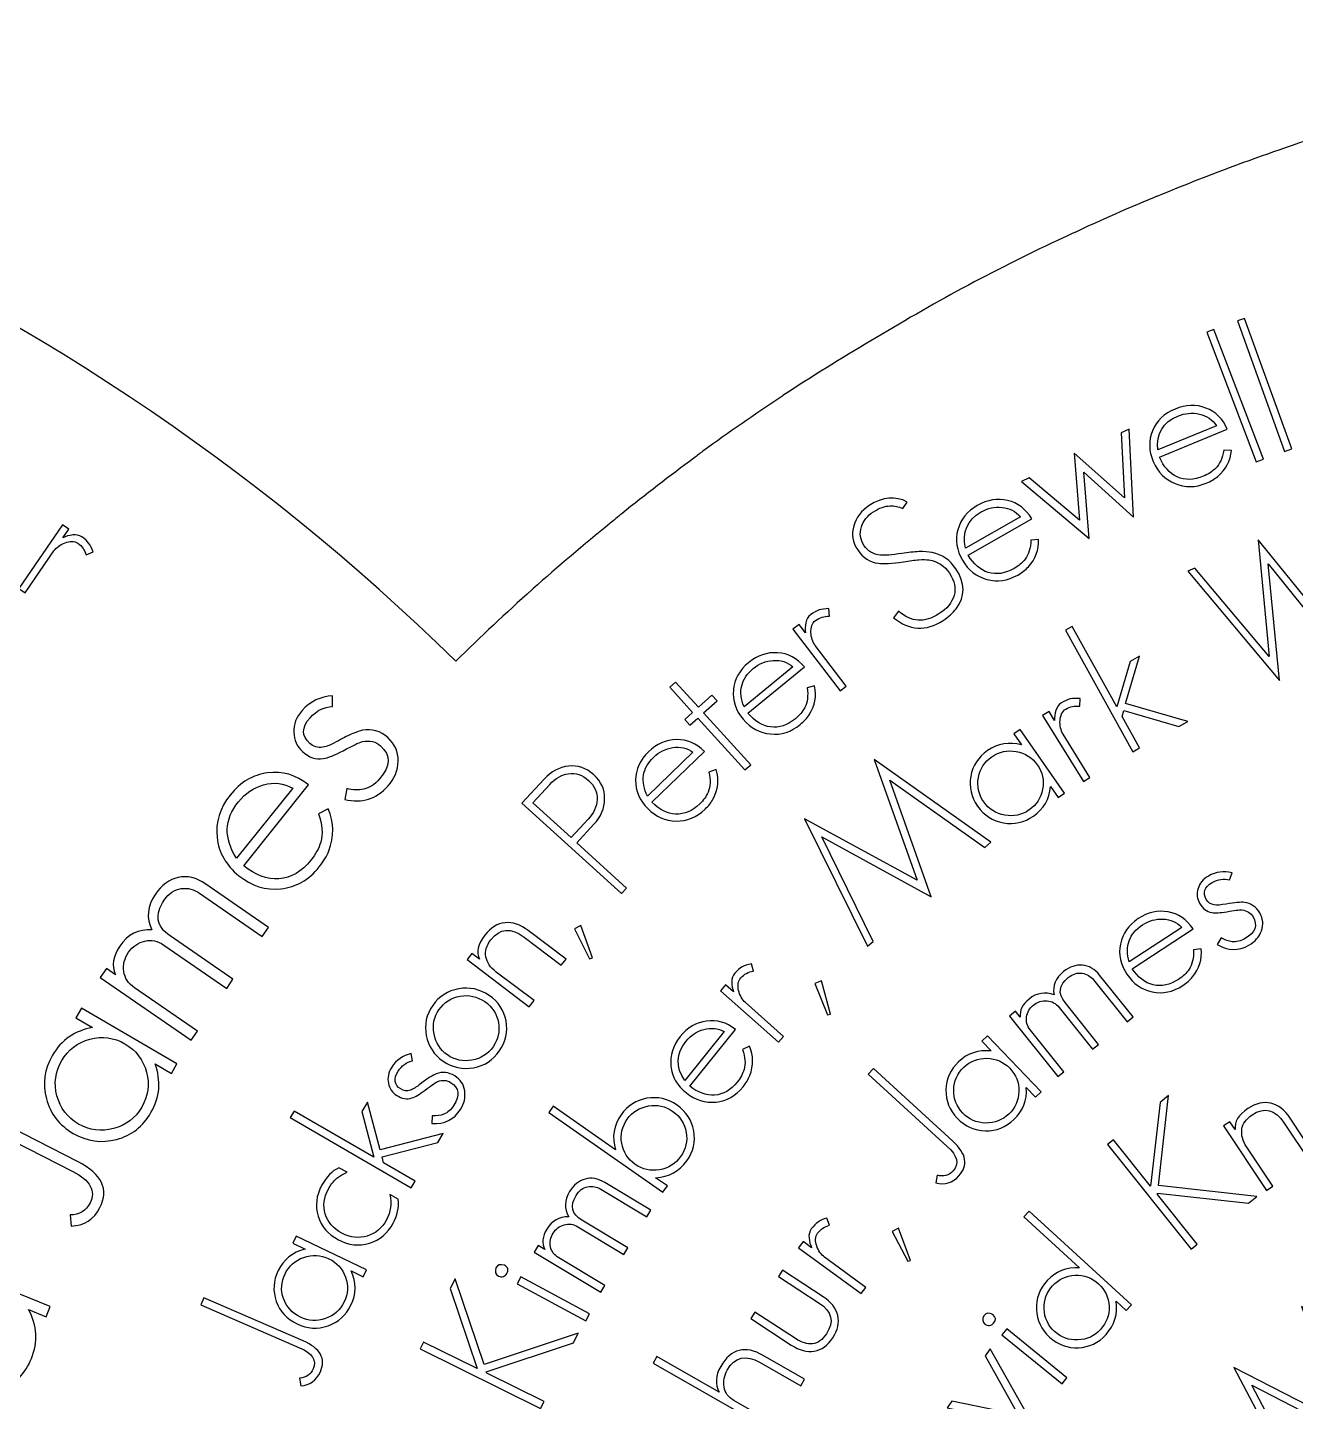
# Model space of a CAD drawing. Extents: x 17 to 567, y 64 to 412.
# Drawn here: x 261 to 353.6, y 311.6 to 412 of the extents above; entities that cross this region are included whole.
import ezdxf

# ---------------------------------------------------------------- set-up
doc = ezdxf.new("R2010")
doc.units = 0
doc.layers.add('Names', color=7, linetype='CONTINUOUS')

msp = doc.modelspace()

# ---------------------------------------------------------------- linework, layer by layer
at = {"layer": 'Names', "color": 7}
for points in [[(353.287923, 381.207129), (349.8423, 390.748359), (349.321205, 390.563961), (352.766828, 381.02275), (353.287923, 381.207129)], [(351.211896, 380.457795), (347.600778, 389.938844), (347.083013, 389.745545), (350.694075, 380.264495), (351.211896, 380.457795)], [(341.403432, 382.658081), (340.83244, 382.379584), (341.070128, 377.626152), (337.403073, 380.905441), (337.788476, 376.010232), (334.107649, 379.099786), (333.561634, 378.833484), (338.49152, 374.658915), (338.099795, 379.505402), (341.717602, 376.23231), (341.403432, 382.658081)], [(347.7803, 382.899906), (343.502629, 381.136127)], [(343.633665, 380.611978), (348.574953, 382.649022)], [(347.7803, 382.899804), (347.7803, 382.899906)], [(348.882067, 381.099348), (348.319429, 381.119865)], [(324.889396, 376.846087), (325.212654, 377.332903)], [(356.121914, 376.511645), (355.586058, 376.294613), (356.234238, 367.923016), (350.838488, 374.564156), (351.63046, 366.058571), (346.21343, 372.498928), (345.703257, 372.292397), (352.383203, 364.293429), (351.555078, 372.814139), (356.935673, 366.137066), (356.121914, 376.511645)], [(263.563645, 374.718024), (263.997756, 375.350117), (263.535146, 375.667843), (260.333597, 371.006203), (260.796191, 370.688509), (262.904783, 373.758694)], [(333.474004, 376.250499), (329.459195, 373.9598)], [(329.656892, 373.456005), (334.29448, 376.102158)], [(333.474004, 376.250499), (333.474004, 376.250499)], [(334.799234, 374.604187), (334.2386, 374.552834)], [(265.26302, 373.467777), (265.774912, 373.680894)], [(328.763517, 372.448105), (328.76332, 372.448836)], [(319.522602, 368.992647), (319.48168, 369.545641)], [(324.57771, 369.351354), (324.208902, 368.883997)], [(317.781855, 367.775648), (317.314721, 368.387311), (316.862545, 368.048845), (320.307518, 363.537878), (320.759751, 363.876325), (318.490826, 366.847298)], [(345.702354, 361.302057), (341.157362, 362.611794), (342.177765, 366.077703), (341.478052, 365.694502), (340.501337, 362.377524), (337.253693, 368.242703), (336.758986, 367.971784), (341.673744, 359.095853), (342.168452, 359.366769), (340.893344, 361.669573), (341.017945, 362.097568), (345.050759, 360.945263), (345.702354, 361.302057)], [(316.860626, 365.302236), (313.293054, 362.374617)], [(313.57347, 361.911491), (317.69462, 365.293233)], [(316.860626, 365.302236), (316.860626, 365.302236)], [(311.32653, 362.803059), (310.947167, 363.220107), (309.960377, 362.340398), (308.285106, 364.182158), (307.863833, 363.806624), (309.539076, 361.964845), (308.96354, 361.451742), (309.342846, 361.034725), (309.918467, 361.547797), (313.36155, 357.762435), (313.782851, 358.137985), (310.339684, 361.923353), (311.32653, 362.803059)], [(318.447081, 363.90083), (317.903183, 363.756823)], [(283.233255, 362.398708), (283.247084, 363.176171)], [(337.812719, 362.422319), (337.82508, 362.976044)], [(335.970767, 361.374792), (335.56654, 362.027789), (335.085972, 361.7336), (338.066973, 356.9178), (338.547512, 357.212003), (336.584234, 360.38374)], [(336.69859, 356.077322), (333.453938, 360.721535), (332.990162, 360.401077), (333.555735, 359.591523)], [(287.280068, 360.121652), (287.279475, 360.121671)], [(309.565068, 359.054694), (306.250142, 355.84923)], [(306.568179, 355.409943), (310.397059, 359.112653)], [(309.565068, 359.054694), (309.565068, 359.054694)], [(331.309641, 352.480231), (322.800585, 358.517162), (325.932405, 349.702857), (317.707038, 354.201349), (322.301306, 344.879391), (322.731638, 345.242481), (318.984404, 352.873361), (326.965705, 348.49168), (323.928006, 357.026472), (330.868415, 352.107963), (331.309641, 352.480231)], [(302.314836, 357.412685), (302.314836, 357.412685)], [(311.261675, 357.785526), (310.73138, 357.598156)], [(334.706863, 358.135775), (334.706863, 358.135775)], [(280.336188, 356.439524), (276.236724, 351.327666)], [(276.756272, 350.757403), (281.491667, 356.662259)], [(280.336348, 356.439453), (280.336188, 356.439524)], [(284.288174, 356.394456), (284.136874, 355.609485)], [(298.696662, 357.095905), (297.068494, 355.341112), (304.341417, 348.727409), (304.715757, 349.130871), (301.079295, 352.437717), (302.333124, 353.789056)], [(301.905924, 354.158815), (300.661522, 352.817644), (297.860297, 355.364934), (299.104727, 356.706085)], [(301.93138, 356.999365), (301.93138, 356.999365)], [(335.676861, 356.555432), (336.234786, 355.756856), (336.69859, 356.077322)], [(282.92758, 354.923276), (282.216637, 354.56769)], [(278.570244, 346.262734), (273.988488, 349.425633)], [(348.743355, 349.724365), (348.92409, 350.23729)], [(273.535366, 348.764146), (278.117111, 345.60125), (278.570244, 346.262734)], [(350.945619, 347.319419), (350.945591, 347.319925)], [(301.380398, 346.408561), (300.913207, 346.167535), (302.01108, 343.970542), (302.221279, 344.030306), (301.380398, 346.408561)], [(345.254778, 346.261823), (341.411306, 343.735824)], [(345.254778, 346.261823), (345.254778, 346.261823)], [(270.936743, 344.971065), (275.518499, 341.808136), (275.972033, 342.470102), (271.390234, 345.633032)], [(297.236162, 345.545743), (299.949136, 343.489892), (300.293955, 343.935919)], [(300.293955, 343.935919), (297.537096, 346.025041)], [(341.637789, 343.244861), (346.077568, 346.162822)], [(348.122409, 345.507251), (347.847835, 345.019856)], [(293.969666, 343.934277), (293.420631, 344.350343), (293.076037, 343.904697), (297.612082, 340.467388), (297.956647, 340.913023), (295.199788, 343.002125)], [(346.668739, 344.697634), (346.115753, 344.612951)], [(267.392872, 342.805515), (266.734011, 343.260378), (266.280818, 342.598863), (272.920206, 338.015535), (273.37337, 338.677021), (268.791622, 341.839951)], [(313.975778, 343.07495), (313.827414, 343.609504)], [(318.94241, 342.363843), (318.460656, 342.157761), (319.386543, 339.886146), (319.599705, 339.93039), (318.94241, 342.363843)], [(338.816103, 342.421114), (341.256648, 339.368686), (341.697225, 339.718354)], [(341.697225, 339.718354), (339.25668, 342.770779)], [(294.67381, 341.289696), (294.67381, 341.289696)], [(312.513867, 341.545918), (311.938077, 342.055961), (311.562722, 341.636881), (315.808924, 337.875459), (316.18428, 338.294509), (313.387684, 340.77185)], [(271.885119, 336.294389), (264.914394, 340.351818), (264.512893, 339.656809), (265.727984, 338.949538)], [(294.359161, 340.839058), (294.359161, 340.839058)], [(336.289763, 340.416015), (338.73028, 337.363587), (339.171224, 337.713518), (336.730679, 340.765963)], [(333.4593, 339.692708), (333.108328, 340.131674), (332.667779, 339.782006), (336.204306, 335.358751), (336.644883, 335.708419), (334.204366, 338.760875)], [(311.848528, 338.645167), (308.960915, 335.067707)], [(309.328227, 334.669508), (312.663671, 338.801947)], [(311.848415, 338.645206), (311.848528, 338.645167)], [(334.982397, 334.247287), (331.058351, 338.333261), (330.651048, 337.944991), (331.33507, 337.232724)], [(268.085039, 337.758583), (268.085039, 337.758631)], [(313.678768, 337.587587), (313.177428, 337.338323)], [(270.284976, 336.297061), (271.483599, 335.599399), (271.885119, 336.294389)], [(289.073251, 336.509679), (288.991068, 337.047177)], [(292.16889, 335.412506), (292.169483, 335.412647)], [(328.531248, 330.652047), (322.746568, 335.955584), (322.36489, 335.542297), (328.129166, 330.257455)], [(332.697243, 335.9727), (332.697243, 335.9727)], [(264.670656, 329.132274), (254.726234, 334.216635), (254.36296, 333.500747), (264.27235, 328.434302)], [(333.900357, 334.561589), (334.575094, 333.858991), (334.982397, 334.247287)], [(291.312967, 331.196772), (286.714805, 330.003774), (285.799812, 333.499734), (285.394795, 332.813993), (286.270305, 329.46815), (280.431714, 332.847789), (280.145374, 332.362943), (288.981078, 327.248483), (289.267392, 327.733327), (286.975042, 329.060231), (286.86094, 329.491261), (290.935833, 330.55825), (291.312967, 331.196772)], [(303.910661, 330.022575), (299.363553, 333.208828), (299.038264, 332.749728), (307.367234, 326.91348), (307.692524, 327.372588), (306.837249, 327.971912)], [(308.403357, 333.273022), (308.403357, 333.273022)], [(350.727208, 326.600479), (343.558707, 327.403762), (344.29621, 333.97575), (343.676083, 333.479264), (342.978994, 327.360926), (340.266246, 330.749264), (339.828124, 330.398518), (345.938433, 322.766527), (346.376526, 323.117275), (343.475451, 326.740794), (343.488998, 326.856494), (350.118539, 326.112601), (350.727208, 326.600479)], [(290.516197, 332.493888), (290.502368, 331.935116)], [(308.086083, 332.825194), (308.086083, 332.825194)], [(355.070043, 329.463394), (353.167527, 332.325856)], [(349.148146, 331.495829), (348.769263, 332.06589), (348.301874, 331.755222), (351.432227, 327.045503), (351.899615, 327.356151), (349.99707, 330.218596)], [(352.73011, 331.969381), (354.602344, 329.152515), (355.070043, 329.463394)], [(328.531079, 330.652047), (328.531248, 330.652047)], [(264.670726, 329.132274), (264.670656, 329.132274)], [(283.565628, 327.936465), (283.930937, 328.17792), (284.307619, 328.38263), (283.709392, 328.698321)], [(306.477275, 325.598677), (303.121794, 327.622216)], [(327.400045, 328.153547), (327.296639, 327.596836)], [(288.042632, 326.411607), (287.420191, 326.740083)], [(288.042519, 326.411567), (288.042632, 326.411607)], [(302.829468, 327.142404), (306.184893, 325.118878), (306.477275, 325.598677)], [(264.082905, 325.256079), (264.155479, 324.449555)], [(341.584421, 318.69466), (334.110894, 325.537014), (333.731926, 325.123093), (337.791693, 321.406168)], [(301.151572, 324.390725), (304.507053, 322.367189), (304.799859, 322.847429), (301.444406, 324.870965)], [(319.536346, 324.51392), (319.338904, 325.03231)], [(324.575876, 324.303776), (324.115656, 324.055202), (325.242484, 321.876278), (325.450172, 321.939442), (324.575876, 324.303776)], [(285.733434, 321.249588), (280.583821, 323.697087), (280.33829, 323.19078), (281.235957, 322.764154)], [(318.228133, 322.854987), (317.607865, 323.30888), (317.27442, 322.856559), (321.849157, 319.509091), (322.182575, 319.961423), (319.169598, 322.166084)], [(298.742015, 322.736976), (298.2595, 323.027974), (297.966864, 322.548104), (302.829242, 319.61583), (303.121822, 320.0957), (299.766369, 322.119236)], [(262.639271, 318.56711), (255.167923, 321.596662), (254.868118, 320.851762), (256.170486, 320.323673)], [(282.967289, 322.062848), (282.967261, 322.062748)], [(284.603472, 321.164081), (285.488944, 320.743221), (285.733434, 321.249588)], [(295.795898, 321.587293), (295.795785, 321.587333)], [(319.069833, 319.280788), (316.106951, 321.221379), (315.805143, 320.763942), (318.767996, 318.823351)], [(301.183266, 316.620162), (294.306442, 314.32633), (292.192823, 320.596622), (291.837844, 319.884965), (293.796043, 314.043091), (289.886051, 315.97187), (289.635269, 315.469107), (298.442182, 311.124671), (298.692937, 311.627415), (294.511617, 313.690081), (294.474194, 313.800313), (300.834411, 315.920768), (301.183266, 316.620162)], [(301.998634, 318.026918), (297.004091, 320.730558), (296.734117, 320.237265), (301.728604, 317.533625), (301.998634, 318.026918)], [(339.170998, 320.235693), (339.170998, 320.235693)], [(281.091448, 316.062673), (273.84384, 319.203279), (273.616307, 318.688794), (280.838379, 315.559229)], [(319.069833, 319.280788), (319.069833, 319.280788)], [(261.055273, 318.34395), (262.339986, 317.822999), (262.639271, 318.56711)], [(317.054117, 316.225779), (314.091235, 318.16638), (313.781779, 317.697442), (316.744689, 315.756821)], [(340.458016, 318.965026), (341.205425, 318.280717), (341.584421, 318.69466)], [(362.630551, 312.77852), (353.999179, 318.570913), (357.364566, 309.84926), (349.059218, 314.111941), (353.892979, 304.924492), (354.310357, 305.299655), (350.367007, 312.820823), (358.426427, 308.668003), (355.162556, 317.112885), (362.202589, 312.393837), (362.630551, 312.77852)], [(331.452502, 317.988158), (331.452361, 317.988369)], [(336.871649, 313.36663), (332.478436, 316.927546), (332.124756, 316.49124), (336.517996, 312.930325), (336.871649, 313.36663)], [(281.09142, 316.062673), (281.091448, 316.062673)], [(331.270017, 315.48204), (330.898782, 314.973371), (333.318443, 310.647514), (328.468934, 311.644272), (328.1137, 311.157535), (334.454698, 309.834745), (331.270017, 315.48204)], [(311.477067, 312.320623), (306.926714, 314.929256), (306.645818, 314.442809), (315.460719, 309.38938), (315.741671, 309.875797), (312.537122, 311.712902)], [(314.466873, 314.477044), (317.432944, 312.776668), (317.713981, 313.263455)], [(317.713981, 313.263455), (314.699904, 314.991349)], [(280.835707, 313.333446), (280.920393, 312.773565)]]:
    msp.add_lwpolyline(points, dxfattribs=at)
for points in [[(292.236596, 365.707947), (263.056395, 394.333259), (223.082028, 411.993218), (178.98388, 411.993218)], [(357.919895, 404.861006), (352.98126, 403.344778), (348.167283, 401.618727), (343.442375, 399.654801)], [(343.228563, 399.583628), (341.053702, 398.67608), (338.935455, 397.729504), (336.809955, 396.730917)], [(343.442375, 399.654801), (343.373541, 399.626074), (343.297482, 399.612358), (343.228563, 399.583628)], [(336.168069, 396.445647), (333.832341, 395.33578), (331.522776, 394.16797), (329.250266, 392.951067)], [(336.809955, 396.730917), (336.59747, 396.630912), (336.380102, 396.546519), (336.168069, 396.445647)], [(329.250266, 392.951067), (326.979449, 391.735087), (324.750769, 390.419522), (322.546359, 389.099905)], [(322.546359, 389.099905), (320.382138, 387.804321), (318.224916, 386.498459), (316.127779, 385.106108)], [(316.056603, 385.034937), (314.104556, 383.737203), (312.171052, 382.420137), (310.279852, 381.04114)], [(316.127779, 385.106108), (316.100404, 385.087876), (316.08395, 385.052954), (316.056603, 385.034937)], [(347.008902, 384.198774), (346.296065, 384.468599), (345.548063, 384.44203), (344.76484, 384.119092)], [(344.76484, 384.119092), (343.973319, 383.792719), (343.426062, 383.265437), (343.123068, 382.537245)], [(343.502629, 381.136127), (343.396288, 382.338391), (343.888116, 383.164156), (344.977607, 383.613375)], [(344.977607, 383.613375), (345.496896, 383.827443), (346.016834, 383.87377), (346.537421, 383.752135)], [(346.537421, 383.752135), (347.078723, 383.62912), (347.493026, 383.345061), (347.7803, 382.899804)], [(348.574953, 382.649022), (348.252288, 383.415904), (347.73029, 383.932489), (347.008902, 384.198774)], [(343.123068, 382.537245), (342.825042, 381.821055), (342.840931, 381.071047), (343.170708, 380.287189)], [(309.637994, 380.541908), (307.858019, 379.2303), (306.083716, 377.858531), (304.360467, 376.476799)], [(310.279852, 381.04114), (310.062372, 380.882525), (309.854656, 380.701623), (309.637994, 380.541908)], [(344.915292, 379.167675), (344.358609, 379.422824), (343.931438, 379.904247), (343.633665, 380.611978)], [(348.319429, 381.119865), (348.224912, 380.537122), (348.026708, 380.09445), (347.724504, 379.791809)], [(347.881589, 379.203912), (348.478828, 379.707287), (348.812358, 380.339081), (348.882067, 381.099348)], [(343.170708, 380.287189), (343.496787, 379.512096), (344.027619, 378.97455), (344.763146, 378.674585)], [(347.724504, 379.791809), (347.484644, 379.554689), (347.185911, 379.362391), (346.828195, 379.214922)], [(344.763146, 378.674585), (345.490151, 378.371072), (346.249413, 378.382485), (347.040934, 378.708818)], [(346.828195, 379.214922), (346.130174, 378.927117), (345.492522, 378.911372), (344.915292, 379.167675)], [(347.040934, 378.708818), (347.37294, 378.845747), (347.65313, 379.010726), (347.881589, 379.203912)], [(325.212654, 377.332903), (324.337341, 377.791963), (323.413346, 377.707226), (322.440554, 377.078683)], [(332.541174, 377.440994), (331.799353, 377.618326), (331.060891, 377.497351), (330.325815, 377.077944)], [(334.29448, 376.102158), (333.875465, 376.821912), (333.291039, 377.268187), (332.541174, 377.440994)], [(304.360467, 376.476799), (304.071048, 376.244564), (303.792467, 375.997789), (303.504656, 375.763612)], [(322.440554, 377.078683), (321.853532, 376.699365), (321.475185, 376.204201), (321.3054, 375.593195)], [(321.85706, 375.507939), (321.991934, 375.954948), (322.287082, 376.325706), (322.742786, 376.620193)], [(322.742786, 376.620193), (323.175235, 376.899579), (323.582058, 377.042516), (323.963199, 377.048974)], [(323.963199, 377.048974), (324.2599, 377.067205), (324.568594, 376.998721), (324.889396, 376.846087)], [(330.325815, 377.077944), (329.582949, 376.65406), (329.10828, 376.061836), (328.901778, 375.301298)], [(329.459195, 373.9598), (329.198647, 375.138764), (329.579478, 376.019952), (330.602167, 376.603367)], [(330.602167, 376.603367), (331.089536, 376.881452), (331.599201, 376.993167), (332.131218, 376.938529)], [(332.131218, 376.938529), (332.683951, 376.885076), (333.131555, 376.655742), (333.474004, 376.250499)], [(303.504656, 375.763612), (301.588988, 374.206031), (299.712126, 372.627342), (297.87057, 370.985322)], [(321.3054, 375.593195), (321.123084, 374.985003), (321.218221, 374.398026), (321.591319, 373.832301)], [(322.066102, 374.138983), (321.778969, 374.574525), (321.709288, 375.030853), (321.85706, 375.507939)], [(263.249393, 374.103225), (263.396363, 374.212547), (263.551481, 374.297214), (263.71438, 374.356986)], [(264.27301, 374.928669), (264.016837, 374.894235), (263.780386, 374.823911), (263.563645, 374.718024)], [(263.71438, 374.356986), (263.877326, 374.416746), (264.042305, 374.447376), (264.209434, 374.448979)], [(264.209434, 374.448979), (264.376484, 374.450108), (264.524075, 374.407238), (264.651987, 374.319346)], [(264.939749, 374.786265), (264.751467, 374.915653), (264.529189, 374.963126), (264.27301, 374.928669)], [(265.460881, 374.312028), (265.346544, 374.46813), (265.172828, 374.626189), (264.939749, 374.786265)], [(328.901778, 375.301298), (328.698691, 374.553274), (328.81141, 373.811427), (329.239626, 373.075728)], [(334.2386, 374.552834), (334.220538, 373.962922), (334.080668, 373.498768), (333.820093, 373.160352)], [(334.051769, 372.59764), (334.579101, 373.172468), (334.828247, 373.841329), (334.799234, 374.604187)], [(262.904783, 373.758694), (262.987364, 373.878958), (263.102194, 373.993864), (263.249393, 374.103225)], [(264.651987, 374.319346), (264.802609, 374.215962), (264.927557, 374.091364), (265.026837, 373.945805)], [(265.026837, 373.945805), (265.12614, 373.800195), (265.204852, 373.640903), (265.26302, 373.467777)], [(265.774912, 373.680894), (265.680015, 373.945556), (265.575217, 374.155919), (265.460881, 374.312028)], [(321.591319, 373.832301), (321.964276, 373.266572), (322.464966, 372.94139), (323.09339, 372.856743)], [(323.248782, 373.447567), (322.717329, 373.51854), (322.323093, 373.749135), (322.066102, 374.138983)], [(324.815256, 373.576969), (324.064686, 373.462632), (323.542519, 373.419497), (323.248782, 373.447567)], [(326.067166, 373.707282), (325.701265, 373.693566), (325.283971, 373.650922), (324.815256, 373.576969)], [(327.017888, 373.642918), (326.74989, 373.698572), (326.433011, 373.720095), (326.067166, 373.707282)], [(328.76332, 372.448836), (328.334934, 373.098551), (327.753133, 373.496558), (327.017888, 373.642918)], [(331.114513, 372.185768), (330.529466, 372.368343), (330.043592, 372.791756), (329.656892, 373.456005)], [(323.09339, 372.856743), (323.473628, 372.797383), (324.087716, 372.833911), (324.935737, 372.968337)], [(324.935737, 372.968337), (325.383991, 373.039812), (325.76039, 373.08678), (326.064993, 373.109151)], [(326.064993, 373.109151), (326.369539, 373.131983), (326.608694, 373.127383), (326.782402, 373.09775)], [(326.782402, 373.09775), (327.428324, 373.00285), (327.930284, 372.683896), (328.28817, 372.141042)], [(328.784119, 369.534908), (329.455526, 370.437492), (329.448612, 371.408554), (328.763517, 372.448105)], [(329.239626, 373.075728), (329.663129, 372.348266), (330.259041, 371.882309), (331.027306, 371.677901)], [(333.005628, 372.474761), (332.350533, 372.10096), (331.720162, 372.004635), (331.114513, 372.185768)], [(333.820093, 373.160352), (333.612857, 372.89484), (333.341359, 372.666311), (333.005628, 372.474761)], [(333.281951, 372.00019), (333.593553, 372.17797), (333.850149, 372.377132), (334.051769, 372.59764)], [(328.28817, 372.141042), (328.666207, 371.567597), (328.779801, 371.019716), (328.628841, 370.497394)], [(331.027306, 371.677901), (331.787528, 371.468848), (332.539058, 371.576338), (333.281951, 372.00019)], [(297.799393, 370.914151), (295.904638, 369.222601), (294.049648, 367.48578), (292.236596, 365.707947)], [(297.87057, 370.985322), (297.845734, 370.96249), (297.8242, 370.936274), (297.799393, 370.914151)], [(328.628841, 370.497394), (328.48073, 369.987124), (328.109298, 369.539935), (327.514768, 369.155774)], [(318.776576, 369.447245), (318.590591, 369.388181), (318.383525, 369.273336), (318.155687, 369.10275)], [(319.48168, 369.545641), (319.19768, 369.538642), (318.962673, 369.506404), (318.776576, 369.447245)], [(327.514768, 369.155774), (326.47224, 368.482146), (325.493239, 368.54732), (324.57771, 369.351354)], [(327.824592, 368.685902), (328.233673, 368.950223), (328.553516, 369.233233), (328.784119, 369.534908)], [(317.806409, 368.515203), (317.757556, 368.26129), (317.749569, 368.014769), (317.781855, 367.775648)], [(318.155687, 369.10275), (317.971734, 368.964899), (317.855205, 368.769141), (317.806409, 368.515203)], [(318.24597, 368.303234), (318.297701, 368.462298), (318.386319, 368.588555), (318.511428, 368.68212)], [(318.511428, 368.68212), (318.658635, 368.792354), (318.817893, 368.871545), (318.989089, 368.919675)], [(318.989089, 368.919675), (319.160483, 368.967822), (319.338113, 368.992249), (319.522602, 368.992647)], [(324.208902, 368.883997), (325.353003, 367.933588), (326.558204, 367.86754), (327.824592, 368.685902)], [(318.175866, 367.804517), (318.170786, 367.977953), (318.193928, 368.144213), (318.24597, 368.303234)], [(318.27058, 367.283153), (318.212639, 367.457282), (318.181115, 367.631049), (318.175866, 367.804517)], [(315.73851, 366.320462), (314.977131, 366.371612), (314.269826, 366.129206), (313.616622, 365.593108)], [(318.490826, 366.847298), (318.401841, 366.963686), (318.328548, 367.109017), (318.27058, 367.283153)], [(313.616622, 365.593108), (312.956504, 365.051385), (312.58939, 364.388459), (312.515306, 363.604327)], [(313.969795, 365.171073), (314.402865, 365.526475), (314.886255, 365.721601), (315.419966, 365.756478)], [(315.419966, 365.756478), (315.973883, 365.795918), (316.454084, 365.644644), (316.860626, 365.302236)], [(317.69462, 365.293233), (317.159104, 365.932805), (316.507058, 366.275202), (315.73851, 366.320462)], [(313.293054, 362.374617), (312.835572, 363.493287), (313.061152, 364.425439), (313.969795, 365.171073)], [(312.515306, 363.604327), (312.442521, 362.833141), (312.679616, 362.120671), (313.227071, 361.466934)], [(317.903183, 363.756823), (317.985563, 363.172265), (317.926889, 362.691488), (317.727443, 362.31445)], [(318.051801, 361.798294), (318.47378, 362.452861), (318.605549, 363.153717), (318.447081, 363.90083)], [(283.247084, 363.176171), (282.365281, 363.128221), (281.624617, 362.769125), (281.025016, 362.098579)], [(281.605603, 361.575167), (282.065964, 362.090022), (282.608472, 362.36452), (283.233255, 362.398708)], [(317.727443, 362.31445), (317.568382, 362.018148), (317.339641, 361.747604), (317.041304, 361.502791)], [(336.468635, 362.660542), (336.273055, 362.540731), (336.138887, 362.356835), (336.066158, 362.108671)], [(337.116984, 362.944814), (336.926851, 362.903471), (336.710782, 362.808797), (336.468635, 362.660542)], [(336.780942, 362.208242), (336.937463, 362.304042), (337.10276, 362.367765), (337.277089, 362.399487)], [(337.82508, 362.976044), (337.543084, 362.996562), (337.307061, 362.985047), (337.116984, 362.944814)], [(337.277089, 362.399487), (337.451192, 362.43122), (337.629867, 362.438727), (337.812719, 362.422319)], [(281.025016, 362.098579), (280.590402, 361.612474), (280.388545, 361.083696), (280.419536, 360.512261)], [(281.581389, 359.701222), (280.971676, 360.250596), (280.979753, 360.875241), (281.605603, 361.575167)], [(313.227071, 361.466934), (313.768345, 360.820516), (314.434982, 360.46062), (315.227067, 360.387273)], [(315.226418, 360.902538), (314.61868, 360.984924), (314.067698, 361.321248), (313.57347, 361.911491)], [(317.041304, 361.502791), (316.459164, 361.025115), (315.854221, 360.825009), (315.226418, 360.902538)], [(317.394646, 361.081024), (317.671506, 361.308334), (317.890567, 361.547297), (318.051801, 361.798294)], [(336.066158, 362.108671), (335.993373, 361.860507), (335.961877, 361.615877), (335.970767, 361.374792)], [(336.408042, 360.838394), (336.36743, 361.017086), (336.353094, 361.193156), (336.364213, 361.366322)], [(336.364213, 361.366322), (336.375502, 361.539539), (336.414646, 361.702765), (336.481505, 361.856153)], [(336.481505, 361.856153), (336.548363, 362.009509), (336.6481, 362.126911), (336.780942, 362.208242)], [(280.419536, 360.512261), (280.430938, 359.939505), (280.641134, 359.470017), (281.047548, 359.103772)], [(284.728017, 360.419656), (284.435211, 360.297332), (284.082913, 360.123494), (283.671123, 359.897974)], [(285.42694, 360.659051), (285.25374, 360.621814), (285.020822, 360.541751), (284.728017, 360.419656)], [(287.279475, 360.121671), (286.737383, 360.610051), (286.119909, 360.789183), (285.42694, 360.659051)], [(315.227067, 360.387273), (316.011983, 360.30809), (316.734529, 360.539259), (317.394646, 361.081024)], [(336.584234, 360.38374), (336.507356, 360.508118), (336.448682, 360.659609), (336.408042, 360.838394)], [(282.536392, 359.419906), (282.170892, 359.363047), (281.852576, 359.456843), (281.581389, 359.701222)], [(283.671123, 359.897974), (283.206359, 359.632321), (282.828125, 359.472992), (282.536392, 359.419906)], [(284.015124, 359.167396), (284.346396, 359.342679), (284.628703, 359.487684), (284.862101, 359.601931)], [(284.862101, 359.601931), (285.09547, 359.71627), (285.284587, 359.795908), (285.429452, 359.840967)], [(285.429452, 359.840967), (285.967819, 359.934761), (286.406421, 359.829566), (286.745228, 359.523761)], [(286.745228, 359.523761), (287.519759, 358.825879), (287.498677, 358.020197), (286.682039, 357.106734)], [(288.035012, 358.414868), (288.055614, 359.081581), (287.802913, 359.650552), (287.280068, 360.121652)], [(308.362971, 359.978805), (307.599898, 359.967403), (306.914917, 359.669712), (306.30797, 359.082803)], [(306.694642, 358.69092), (307.097063, 359.080048), (307.562786, 359.313497), (308.09184, 359.391266)], [(308.09184, 359.391266), (308.640678, 359.475253), (309.131744, 359.363241), (309.565068, 359.054694)], [(310.397059, 359.112653), (309.810714, 359.706929), (309.132704, 359.995645), (308.362971, 359.978805)], [(333.555735, 359.591523), (332.649576, 359.832478), (331.823399, 359.695126), (331.07709, 359.179472)], [(281.047548, 359.103772), (281.521961, 358.676307), (282.024085, 358.504752), (282.553918, 358.589078)], [(282.553918, 358.589078), (282.919142, 358.645635), (283.406201, 358.838331), (284.015124, 359.167396)], [(287.277246, 356.570576), (287.763825, 357.114783), (288.016442, 357.72955), (288.035012, 358.414868)], [(306.30797, 359.082803), (305.694588, 358.489665), (305.383212, 357.799332), (305.373871, 357.011845)], [(306.250142, 355.84923), (305.702208, 356.927283), (305.850346, 357.874516), (306.694642, 358.69092)], [(331.07709, 359.179472), (330.398684, 358.71069), (329.988192, 358.082461), (329.845783, 357.294728)], [(330.404837, 357.214416), (330.519871, 357.849511), (330.848688, 358.35459), (331.391401, 358.729571)], [(331.391401, 358.729571), (331.926748, 359.09944), (332.520177, 359.226059), (333.171659, 359.109368)], [(333.171659, 359.109368), (333.823197, 358.992749), (334.334894, 358.668159), (334.706863, 358.135775)], [(278.495729, 357.549227), (277.428717, 357.405449), (276.519922, 356.865899), (275.769335, 355.929983)], [(281.491667, 356.662259), (280.569625, 357.407351), (279.570996, 357.703021), (278.495729, 357.549227)], [(300.476722, 358.04302), (299.801506, 357.962937), (299.208162, 357.647155), (298.696662, 357.095905)], [(299.104727, 356.706085), (299.522755, 357.156625), (299.975072, 357.414697), (300.461567, 357.480306)], [(300.461567, 357.480306), (301.000019, 357.561089), (301.489928, 357.400925), (301.93138, 356.999365)], [(302.314836, 357.412685), (301.764644, 357.913028), (301.151939, 358.123123), (300.476722, 358.04302)], [(303.114851, 355.644029), (303.138276, 356.316746), (302.871717, 356.906268), (302.314836, 357.412685)], [(310.73138, 357.598156), (310.861456, 357.022188), (310.842745, 356.538293), (310.675218, 356.146444)], [(311.040526, 355.658135), (311.407274, 356.344536), (311.480906, 357.053662), (311.261675, 357.785526)], [(334.706863, 358.135775), (335.083884, 357.596065), (335.213734, 357.002258), (335.096443, 356.354357)], [(276.377535, 355.438591), (276.875184, 356.059133), (277.487902, 356.469261), (278.215753, 356.668999)], [(278.215753, 356.668999), (278.970243, 356.881012), (279.677074, 356.804324), (280.336348, 356.439453)], [(284.136874, 355.609485), (285.39615, 355.317188), (286.44294, 355.63751), (287.277246, 356.570576)], [(285.519763, 356.364328), (285.146524, 356.279241), (284.736004, 356.289249), (284.288174, 356.394456)], [(286.682039, 357.106734), (286.308405, 356.688878), (285.92097, 356.441395), (285.519763, 356.364328)], [(301.93138, 356.999365), (302.372804, 356.597974), (302.585261, 356.13202), (302.568779, 355.601558)], [(305.373871, 357.011845), (305.36484, 356.237348), (305.659734, 355.546372), (306.259089, 354.938934)], [(329.845783, 357.294728), (329.705434, 356.519627), (329.871183, 355.794745), (330.342296, 355.120067)], [(330.79467, 355.432656), (330.41748, 355.972567), (330.287517, 356.566504), (330.404837, 357.214416)], [(335.096443, 356.354357), (334.981663, 355.718996), (334.652705, 355.213753), (334.109766, 354.838629)], [(334.423851, 354.389061), (335.177751, 354.909972), (335.595383, 355.632089), (335.676861, 356.555432)], [(275.769335, 355.929983), (275.010793, 354.984067), (274.691735, 353.951114), (274.812187, 352.83109)], [(276.236724, 351.327666), (275.286402, 352.766325), (275.333279, 354.136652), (276.377535, 355.438591)], [(302.568779, 355.601558), (302.538666, 355.083499), (302.31763, 354.602579), (301.905924, 354.158815)], [(302.333124, 353.789056), (302.844623, 354.34031), (303.105227, 354.958642), (303.114851, 355.644029)], [(308.298624, 354.53758), (307.686089, 354.570713), (307.109312, 354.861492), (306.568179, 355.409943)], [(310.675218, 356.146444), (310.541049, 355.838308), (310.335309, 355.550224), (310.058139, 355.282164)], [(310.444557, 354.890251), (310.701803, 355.139027), (310.900487, 355.394977), (311.040526, 355.658135)], [(332.329734, 354.45921), (331.678167, 354.576058), (331.16647, 354.900492), (330.79467, 355.432656)], [(282.216637, 354.56769), (282.496486, 353.771581), (282.552253, 353.081124), (282.383936, 352.496318)], [(282.978719, 351.864504), (283.375975, 352.90127), (283.3589, 353.920854), (282.92758, 354.923276)], [(306.259089, 354.938934), (306.851699, 354.338286), (307.545768, 354.033317), (308.34124, 354.024077)], [(310.058139, 355.282164), (309.517232, 354.759119), (308.930689, 354.510935), (308.298624, 354.53758)], [(308.34124, 354.024077), (309.130107, 354.008047), (309.831176, 354.297118), (310.444557, 354.890251)], [(330.342296, 355.120067), (330.813636, 354.445367), (331.445334, 354.037011), (332.237362, 353.894943)], [(332.237362, 353.894943), (333.016606, 353.755514), (333.745417, 353.920287), (334.423851, 354.389061)], [(334.109766, 354.838629), (333.574644, 354.468893), (332.9813, 354.342412), (332.329734, 354.45921)], [(274.812187, 352.83109), (274.930639, 351.729534), (275.461101, 350.797952), (276.403554, 350.036367)], [(282.383936, 352.496318), (282.24813, 352.03605), (282.008944, 351.592193), (281.666154, 351.16472)], [(282.274208, 350.673365), (282.592357, 351.070082), (282.827194, 351.467126), (282.978719, 351.864504)], [(279.327957, 349.810364), (278.464436, 349.754007), (277.607203, 350.069709), (276.756272, 350.757403)], [(281.666154, 351.16472), (280.997214, 350.330587), (280.217826, 349.879144), (279.327957, 349.810364)], [(279.475099, 349.088309), (280.582618, 349.198991), (281.515662, 349.727483), (282.274208, 350.673365)], [(348.92409, 350.23729), (348.324029, 350.400468), (347.749537, 350.32558), (347.200587, 350.013183)], [(271.976842, 349.9111), (271.321615, 349.761167), (270.765448, 349.352718), (270.308332, 348.685488)], [(273.988488, 349.425633), (273.313398, 349.891629), (272.642875, 350.053484), (271.976842, 349.9111)], [(276.403554, 350.036367), (277.335496, 349.283249), (278.359351, 348.967216), (279.475099, 349.088309)], [(347.200587, 350.013183), (346.802682, 349.786789), (346.550996, 349.480386), (346.445473, 349.094374)], [(347.043304, 348.299363), (346.757018, 348.798611), (346.900444, 349.211313), (347.473326, 349.537466)], [(347.473326, 349.537466), (347.894769, 349.77736), (348.31813, 349.839644), (348.743355, 349.724365)], [(270.308332, 348.685488), (269.711272, 347.813986), (269.628358, 346.944069), (270.059508, 346.075663)], [(270.951576, 348.241465), (271.29801, 348.747148), (271.713463, 349.030939), (272.197898, 349.092893)], [(272.197898, 349.092893), (272.682332, 349.154758), (273.128159, 349.045245), (273.535366, 348.764146)], [(346.445473, 349.094374), (346.327053, 348.71161), (346.3636, 348.353817), (346.554326, 348.020979)], [(347.61963, 347.901666), (347.362752, 347.944807), (347.170643, 348.077395), (347.043304, 348.299363)], [(271.390234, 345.633032), (270.382884, 346.328461), (270.236648, 347.19792), (270.951576, 348.241465)], [(344.257574, 347.39464), (343.511096, 347.527465), (342.78601, 347.362707), (342.082289, 346.900144)], [(346.077568, 346.162822), (345.618421, 346.856279), (345.011756, 347.266887), (344.257574, 347.39464)], [(346.554326, 348.020979), (346.77731, 347.632511), (347.074913, 347.40771), (347.447757, 347.346597)], [(347.447757, 347.346597), (347.704382, 347.303457), (348.072597, 347.323766), (348.552347, 347.40756)], [(348.483823, 347.968133), (348.114479, 347.894656), (347.826415, 347.872535), (347.61963, 347.901666)], [(349.305654, 348.080869), (349.08267, 348.064839), (348.808915, 348.027013), (348.483823, 347.968133)], [(348.552347, 347.40756), (348.812584, 347.450706), (349.033282, 347.48444), (349.214553, 347.508663)], [(349.214553, 347.508663), (349.39574, 347.532878), (349.53987, 347.544001), (349.646635, 347.542)], [(349.82579, 348.085864), (349.701838, 348.099552), (349.528412, 348.097266), (349.305654, 348.080869)], [(349.646635, 347.542), (350.027268, 347.485439), (350.297101, 347.318338), (350.456218, 347.040787)], [(350.945591, 347.319925), (350.691055, 347.763787), (350.317788, 348.019085), (349.82579, 348.085864)], [(351.073438, 346.020046), (351.233881, 346.458162), (351.191181, 346.891294), (350.945619, 347.319419)], [(295.841589, 346.602843), (295.289563, 346.549887), (294.797819, 346.244226), (294.366244, 345.686115)], [(294.805693, 345.353126), (295.466968, 346.208327), (296.277086, 346.272564), (297.236162, 345.545743)], [(297.537096, 346.025041), (296.958822, 346.463267), (296.393644, 346.655856), (295.841589, 346.602843)], [(342.082289, 346.900144), (341.371089, 346.432728), (340.9361, 345.813284), (340.777322, 345.041768)], [(341.411306, 343.735824), (341.081586, 344.897109), (341.406226, 345.79943), (342.385057, 346.442798)], [(342.385057, 346.442798), (342.851655, 346.749432), (343.350398, 346.891336), (343.881343, 346.868513)], [(343.881343, 346.868513), (344.432805, 346.847995), (344.890598, 346.645775), (345.254778, 346.261823)], [(350.456218, 347.040787), (350.819946, 346.406549), (350.627837, 345.876598), (349.880118, 345.450933)], [(270.059508, 346.075663), (269.082799, 346.148036), (268.29961, 345.753515), (267.709989, 344.892907)], [(268.353263, 344.448861), (268.647957, 344.879033), (269.047014, 345.15033), (269.550416, 345.262793)], [(269.550416, 345.262793), (270.024581, 345.378961), (270.486683, 345.281024), (270.936743, 344.971065)], [(294.366244, 345.686115), (293.856241, 345.026432), (293.724048, 344.442497), (293.969666, 343.934277)], [(294.439171, 344.11318), (294.358568, 344.519264), (294.480686, 344.932584), (294.805693, 345.353126)], [(348.939132, 345.215131), (348.670795, 345.241152), (348.398536, 345.33838), (348.122409, 345.507251)], [(349.880118, 345.450933), (349.538036, 345.256265), (349.224374, 345.177615), (348.939132, 345.215131)], [(350.159546, 344.963696), (350.605034, 345.217296), (350.909692, 345.569413), (351.073438, 346.020046)], [(267.709989, 344.892907), (267.215981, 344.171778), (267.110224, 343.476018), (267.392872, 342.805515)], [(268.008314, 343.046671), (267.935936, 343.540145), (268.050055, 344.007581), (268.353263, 344.448861)], [(340.777322, 345.041768), (340.620971, 344.28299), (340.777322, 343.549204), (341.24694, 342.840409)], [(346.115753, 344.612951), (346.133815, 344.023007), (346.023071, 343.551355), (345.784876, 343.198024)], [(346.048669, 342.650146), (346.53697, 343.255402), (346.743641, 343.937881), (346.668739, 344.697634)], [(347.847835, 345.019856), (348.625216, 344.547602), (349.395768, 344.528891), (350.159546, 344.963696)], [(295.199788, 343.002125), (294.767847, 343.329429), (294.514298, 343.69979), (294.439171, 344.11318)], [(313.15818, 343.377179), (312.98817, 343.283382), (312.808422, 343.130835), (312.619305, 342.919691)], [(313.827414, 343.609504), (313.551429, 343.548544), (313.328332, 343.470975), (313.15818, 343.377179)], [(338.000538, 343.506922), (337.528408, 343.540656), (337.070136, 343.381403), (336.625748, 343.028603)], [(339.25668, 342.770779), (338.897101, 343.220525), (338.478368, 343.465909), (338.000538, 343.506922)], [(343.160322, 342.063857), (342.569038, 342.211287), (342.06149, 342.604889), (341.637789, 343.244861)], [(268.791622, 341.839951), (268.330782, 342.158063), (268.069675, 342.560295), (268.008314, 343.046671)], [(312.619305, 342.919691), (312.466397, 342.749217), (312.391072, 342.534598), (312.393358, 342.276122)], [(312.393358, 342.276122), (312.39618, 342.01766), (312.435607, 341.774252), (312.513867, 341.545918)], [(312.863794, 342.152819), (312.884397, 342.318729), (312.945074, 342.459722), (313.04913, 342.575588)], [(313.04913, 342.575588), (313.171473, 342.71206), (313.311371, 342.820399), (313.469076, 342.900593)], [(313.469076, 342.900593), (313.626782, 342.980673), (313.79572, 343.038893), (313.975778, 343.07495)], [(336.625748, 343.028603), (336.04533, 342.567923), (335.811622, 342.003106), (335.924624, 341.334152)], [(336.730679, 340.765963), (336.19409, 341.437076), (336.273309, 342.048451), (336.968338, 342.600094)], [(336.968338, 342.600094), (337.30517, 342.867409), (337.643103, 342.972207), (337.982165, 342.914557)], [(337.982165, 342.914557), (338.321227, 342.856797), (338.599187, 342.692279), (338.816103, 342.421114)], [(341.24694, 342.840409), (341.710998, 342.139516), (342.330193, 341.709937), (343.104526, 341.551712)], [(345.018501, 342.465107), (344.391375, 342.052927), (343.771954, 341.919168), (343.160322, 342.063857)], [(345.784876, 343.198024), (345.595448, 342.92063), (345.339896, 342.676322), (345.018501, 342.465107)], [(345.321269, 342.007898), (345.619578, 342.203938), (345.862035, 342.418029), (346.048669, 342.650146)], [(292.456701, 341.774913), (291.661257, 341.631135), (291.030208, 341.22513), (290.563441, 340.556669)], [(294.67381, 341.289696), (293.991171, 341.756833), (293.252144, 341.918569), (292.456701, 341.774913)], [(292.566372, 341.233791), (293.207863, 341.349485), (293.805441, 341.217761), (294.359161, 340.839058)], [(295.912117, 339.426875), (295.769256, 340.201628), (295.356478, 340.822559), (294.67381, 341.289696)], [(312.893061, 341.650145), (312.854001, 341.819258), (312.844208, 341.98683), (312.863794, 342.152819)], [(313.087484, 341.156973), (312.997088, 341.316716), (312.932064, 341.481012), (312.893061, 341.650145)], [(335.924624, 341.334152), (335.281242, 341.582186), (334.67294, 341.478619), (334.099747, 341.023756)], [(343.104526, 341.551712), (343.871183, 341.388305), (344.610097, 341.54031), (345.321269, 342.007898)], [(290.563441, 340.556669), (290.091594, 339.880849), (289.934735, 339.150342), (290.09292, 338.36514)], [(290.658917, 338.477657), (290.531832, 339.130513), (290.651861, 339.719674), (291.018666, 340.245169)], [(291.018666, 340.245169), (291.401556, 340.793553), (291.917459, 341.123098), (292.566372, 341.233791)], [(294.359161, 340.839058), (294.905261, 340.465376), (295.238029, 339.954723), (295.357437, 339.307083)], [(313.387684, 340.77185), (313.277927, 340.868847), (313.177964, 340.997328), (313.087484, 341.156973)], [(334.099747, 341.023756), (333.619461, 340.642586), (333.405988, 340.198893), (333.4593, 339.692708)], [(333.923245, 339.728104), (333.975484, 340.072915), (334.148486, 340.36197), (334.442336, 340.595258)], [(334.442336, 340.595258), (334.72882, 340.822559), (335.05315, 340.922452), (335.415326, 340.894704)], [(335.415326, 340.894704), (335.758592, 340.874186), (336.050043, 340.715781), (336.289763, 340.416015)], [(295.357437, 339.307083), (295.474729, 338.672074), (295.343608, 338.084166), (294.966983, 337.543352)], [(295.42184, 337.232094), (295.893857, 337.908135), (296.057292, 338.639712), (295.912117, 339.426875)], [(310.548613, 339.419207), (309.795813, 339.317883), (309.155028, 338.939657), (308.626341, 338.284648)], [(312.663671, 338.801947), (312.012274, 339.32197), (311.307226, 339.527727), (310.548613, 339.419207)], [(334.204366, 338.760875), (333.95889, 339.067888), (333.865164, 339.390299), (333.923245, 339.728104)], [(265.727984, 338.949538), (264.419509, 338.714726), (263.442233, 338.038158), (262.79617, 336.919796)], [(265.52652, 338.093154), (266.433114, 338.335219), (267.285955, 338.223696), (268.085039, 337.758583)], [(290.09292, 338.36514), (290.238039, 337.577997), (290.648277, 336.953389), (291.323494, 336.491318)], [(291.638172, 336.941978), (291.107142, 337.305348), (290.780724, 337.817262), (290.658917, 338.477657)], [(308.626341, 338.284648), (308.092038, 337.622684), (307.867953, 336.900266), (307.954087, 336.117387)], [(309.055826, 337.941728), (309.406346, 338.376003), (309.838344, 338.663286), (310.351763, 338.80359)], [(310.351763, 338.80359), (310.883949, 338.952388), (311.382833, 338.899686), (311.848415, 338.645206)], [(263.471471, 336.526694), (263.934914, 337.328925), (264.619901, 337.851084), (265.52652, 338.093154)], [(268.085039, 337.758631), (268.895119, 337.287111), (269.420653, 336.596324), (269.661671, 335.686256)], [(294.966983, 337.543352), (294.59476, 337.01031), (294.081539, 336.684716), (293.427263, 336.566544)], [(293.54049, 336.005955), (294.322867, 336.147447), (294.949965, 336.556277), (295.42184, 337.232094)], [(308.960915, 335.067707), (308.288803, 336.072562), (308.320468, 337.030579), (309.055826, 337.941728)], [(313.177428, 337.338323), (313.375746, 336.782046), (313.415793, 336.299412), (313.297683, 335.890424)], [(313.717996, 335.449285), (313.997255, 336.174447), (313.984188, 336.887213), (313.678768, 337.587587)], [(331.33507, 337.232724), (330.403962, 337.330624), (329.610776, 337.067277), (328.9554, 336.442406)], [(262.79617, 336.919796), (262.208882, 335.903138), (262.061861, 334.841633), (262.355172, 333.735305)], [(263.121154, 333.968654), (262.8849, 334.860753), (263.001571, 335.713443), (263.471471, 336.526694)], [(269.986362, 332.734663), (270.638967, 333.864387), (270.738541, 335.05186), (270.284976, 336.297061)], [(288.991068, 337.047177), (288.380339, 336.911157), (287.904851, 336.577116), (287.564576, 336.044873)], [(288.032359, 335.751912), (288.293612, 336.16055), (288.640576, 336.413148), (289.073251, 336.509679)], [(291.323494, 336.491318), (292.006161, 336.02418), (292.74516, 335.862397), (293.54049, 336.005955)], [(293.427263, 336.566544), (292.772987, 336.448327), (292.176623, 336.573543), (291.638172, 336.941978)], [(328.9554, 336.442406), (328.359629, 335.874428), (328.052938, 335.190349), (328.035468, 334.390193)], [(329.335553, 336.046572), (329.805651, 336.494741), (330.370998, 336.711575), (331.031596, 336.697058)], [(331.031596, 336.697058), (331.692222, 336.683313), (332.247438, 336.441088), (332.697243, 335.9727)], [(269.661671, 335.686256), (269.898292, 334.793977), (269.781491, 333.941016), (269.31156, 333.127426)], [(287.564576, 336.044873), (287.317914, 335.659047), (287.239033, 335.270991), (287.327904, 334.880692)], [(288.235954, 334.45735), (287.74517, 334.764826), (287.677324, 335.196335), (288.032359, 335.751912)], [(290.350984, 335.320061), (290.160625, 335.201621), (289.934848, 335.040568), (289.673538, 334.837038)], [(290.811373, 335.566695), (290.694731, 335.520846), (290.541258, 335.438445), (290.350984, 335.320061)], [(292.169483, 335.412647), (291.733111, 335.686005), (291.280455, 335.737381), (290.811373, 335.566695)], [(292.897306, 334.324136), (292.832451, 334.786026), (292.589768, 335.148806), (292.16889, 335.412506)], [(307.954087, 336.117387), (308.038782, 335.347431), (308.414138, 334.696666), (309.080013, 334.165123)], [(313.297683, 335.890424), (313.202518, 335.568547), (313.034031, 335.258006), (312.792562, 334.958862)], [(313.222076, 334.615923), (313.446188, 334.893579), (313.611486, 335.171361), (313.717996, 335.449285)], [(328.599236, 334.397288), (328.613064, 335.042479), (328.858936, 335.592239), (329.335553, 336.046572)], [(332.697243, 335.9727), (333.153286, 335.497864), (333.373984, 334.931365), (333.359421, 334.273184)], [(287.327904, 334.880692), (287.403681, 334.487291), (287.605301, 334.188096), (287.932509, 333.983118)], [(288.936543, 334.374967), (288.687764, 334.293086), (288.454225, 334.320614), (288.235954, 334.45735)], [(289.673538, 334.837038), (289.379914, 334.599647), (289.13424, 334.44563), (288.936543, 334.374967)], [(289.045989, 333.804195), (289.294626, 333.885879), (289.612437, 334.07554), (289.999392, 334.373477)], [(289.999392, 334.373477), (290.210268, 334.533), (290.390608, 334.665915), (290.540327, 334.771924)], [(290.540327, 334.771924), (290.690018, 334.877811), (290.812813, 334.954951), (290.908796, 335.002948)], [(290.908796, 335.002948), (291.274048, 335.130518), (291.593044, 335.108838), (291.865812, 334.937882)], [(291.865812, 334.937882), (292.489269, 334.547264), (292.569251, 333.989434), (292.105757, 333.264394)], [(292.584519, 332.964327), (292.860645, 333.39628), (292.96487, 333.849543), (292.897306, 334.324136)], [(311.14396, 334.009876), (310.534643, 333.969733), (309.929417, 334.189708), (309.328227, 334.669508)], [(312.792562, 334.958862), (312.321363, 334.375105), (311.771877, 334.058774), (311.14396, 334.009876)], [(311.248439, 333.50524), (312.029884, 333.58372), (312.687744, 333.953976), (313.222076, 334.615923)], [(328.035468, 334.390193), (328.017406, 333.602798), (328.294351, 332.912325), (328.864412, 332.318738)], [(329.261696, 332.697483), (328.805455, 333.17252), (328.584673, 333.739109), (328.599236, 334.397288)], [(333.359421, 334.273184), (333.345592, 333.627815), (333.09989, 333.077854), (332.623075, 332.62331)], [(333.002918, 332.227798), (333.664983, 332.858931), (333.964111, 333.636874), (333.900357, 334.561589)], [(262.355172, 333.735305), (262.643496, 332.646593), (263.29401, 331.807526), (264.306674, 331.218094)], [(264.698294, 331.895986), (263.887895, 332.367687), (263.36218, 333.058595), (263.121154, 333.968654)], [(287.932509, 333.983118), (288.314356, 333.743853), (288.685534, 333.684242), (289.045989, 333.804195)], [(292.105757, 333.264394), (291.893752, 332.932724), (291.652029, 332.716875), (291.380644, 332.616892)], [(306.200641, 333.777779), (305.420522, 333.64358), (304.792521, 333.2406), (304.316723, 332.569024)], [(304.767036, 332.253491), (305.142307, 332.783183), (305.656121, 333.104239), (306.308365, 333.216656)], [(308.403357, 333.273022), (307.728056, 333.746215), (306.993826, 333.914448), (306.200641, 333.777779)], [(306.308365, 333.216656), (306.960637, 333.32917), (307.553219, 333.198425), (308.086083, 332.825194)], [(309.61917, 331.39923), (309.48407, 332.175234), (309.078686, 332.79982), (308.403357, 333.273022)], [(309.080013, 334.165123), (309.738409, 333.639518), (310.461237, 333.41954), (311.248439, 333.50524)], [(351.767761, 333.417601), (351.233712, 333.544951), (350.67398, 333.412606), (350.088595, 333.02507)], [(353.167527, 332.325856), (352.768436, 332.926298), (352.301838, 333.290209), (351.767761, 333.417601)], [(269.31156, 333.127426), (268.848329, 332.325537), (268.163342, 331.803601), (267.256565, 331.561626)], [(267.479072, 330.774983), (268.563288, 331.064777), (269.399041, 331.717994), (269.986362, 332.734663)], [(290.502368, 331.935116), (291.41705, 331.88056), (292.111091, 332.223742), (292.584519, 332.964327)], [(291.380644, 332.616892), (291.129776, 332.514648), (290.841599, 332.473577), (290.516197, 332.493888)], [(304.316723, 332.569024), (303.766841, 331.792899), (303.631487, 330.944096), (303.910661, 330.022575)], [(304.362048, 330.493525), (304.251134, 331.129386), (304.386319, 331.716033), (304.767036, 332.253491)], [(308.086083, 332.825194), (308.626256, 332.44665), (308.9529, 331.933073), (309.06593, 331.284382)], [(328.864412, 332.318738), (329.434444, 331.725143), (330.121062, 331.419423), (330.924182, 331.401601)], [(330.927174, 331.973287), (330.266463, 331.986975), (329.711304, 332.229296), (329.261696, 332.697483)], [(330.924182, 331.401601), (331.714263, 331.38557), (332.407175, 331.659825), (333.002918, 332.227798)], [(332.623075, 332.62331), (332.153175, 332.175344), (331.587884, 331.958651), (330.927174, 331.973287)], [(350.088595, 333.02507), (349.396727, 332.565211), (349.083263, 332.055459), (349.148146, 331.495829)], [(349.645845, 331.514018), (349.702176, 331.924076), (349.950814, 332.275674), (350.391843, 332.568815)], [(350.391843, 332.568815), (351.28883, 333.164993), (352.068243, 332.965157), (352.73011, 331.969381)], [(264.306674, 331.218094), (265.319346, 330.628653), (266.376808, 330.480952), (267.479072, 330.774983)], [(267.256565, 331.561626), (266.349788, 331.319646), (265.497059, 331.431082), (264.698294, 331.895986)], [(309.06593, 331.284382), (309.177069, 330.648372), (309.041941, 330.061765), (308.661534, 329.524535)], [(309.111509, 329.209233), (309.587336, 329.880809), (309.756556, 330.610803), (309.61917, 331.39923)], [(349.99707, 330.218596), (349.698987, 330.667083), (349.581922, 331.098895), (349.645845, 331.514018)], [(305.342262, 328.95249), (304.801806, 329.331168), (304.475078, 329.844843), (304.362048, 330.493525)], [(328.129166, 330.257455), (328.877676, 329.571183), (329.019352, 328.976197), (328.554165, 328.472523)], [(328.977865, 328.102654), (329.691266, 328.875071), (329.542338, 329.72489), (328.531079, 330.652047)], [(306.837249, 327.971912), (307.808715, 328.028069), (308.566792, 328.440418), (309.111509, 329.209233)], [(308.661534, 329.524535), (308.286094, 328.994595), (307.772167, 328.673466), (307.119782, 328.561144)], [(264.27235, 328.434302), (265.559153, 327.776372), (265.981191, 327.01118), (265.53845, 326.138709)], [(266.260007, 325.791974), (266.93898, 327.129992), (266.40926, 328.243438), (264.670726, 329.132274)], [(283.709392, 328.698321), (283.212512, 328.474443), (282.792734, 328.044183), (282.450004, 327.407705)], [(307.119782, 328.561144), (306.467397, 328.448856), (305.8749, 328.579376), (305.342262, 328.95249)], [(328.554165, 328.472523), (328.25007, 328.143297), (327.865373, 328.036976), (327.400045, 328.153547)], [(282.450004, 327.407705), (282.051026, 326.666758), (281.967412, 325.919595), (282.19919, 325.166187)], [(282.938333, 327.149962), (283.08602, 327.424051), (283.295005, 327.68623), (283.565628, 327.936465)], [(301.685029, 327.880258), (301.229437, 327.749261), (300.854082, 327.441899), (300.558906, 326.957876)], [(301.030188, 326.673856), (301.25385, 327.040689), (301.53514, 327.255468), (301.873892, 327.318133)], [(303.121794, 327.622216), (302.627425, 327.920358), (302.148466, 328.006366), (301.685029, 327.880258)], [(301.873892, 327.318133), (302.212728, 327.380896), (302.531244, 327.323128), (302.829468, 327.142404)], [(327.296639, 327.596836), (327.952072, 327.430237), (328.51248, 327.598811), (328.977865, 328.102654)], [(282.711031, 325.330315), (282.528687, 325.923159), (282.604436, 326.529708), (282.938333, 327.149962)], [(287.420191, 326.740083), (287.576316, 326.099178), (287.498282, 325.488656), (287.18589, 324.908483)], [(287.674078, 324.65073), (287.977749, 325.214676), (288.100572, 325.801606), (288.042519, 326.411567)], [(300.558906, 326.957876), (300.173418, 326.325639), (300.150078, 325.715159), (300.48883, 325.126406)], [(301.444406, 324.870965), (300.706677, 325.315848), (300.568586, 325.916832), (301.030188, 326.673856)], [(265.53845, 326.138709), (265.249056, 325.568395), (264.76386, 325.274198), (264.082905, 325.256079)], [(264.155479, 324.449555), (265.115568, 324.472378), (265.817065, 324.919114), (266.260007, 325.791974)], [(283.930316, 323.926801), (283.303782, 324.257449), (282.897382, 324.725296), (282.711031, 325.330315)], [(282.19919, 325.166187), (282.430954, 324.412797), (282.92123, 323.838531), (283.669909, 323.443438)], [(287.18589, 324.908483), (286.856255, 324.296358), (286.385847, 323.898142), (285.774638, 323.713884)], [(285.934065, 323.195144), (286.695078, 323.424588), (287.275072, 323.909784), (287.674078, 324.65073)], [(298.881236, 324.206557), (298.562296, 323.683433), (298.515842, 323.193593), (298.742015, 322.736976)], [(300.48883, 325.126406), (299.79778, 325.137816), (299.261953, 324.830884), (298.881236, 324.206557)], [(299.352547, 323.922497), (299.542652, 324.234535), (299.81302, 324.439905), (300.163145, 324.538606)], [(300.163145, 324.538606), (300.492499, 324.638798), (300.821993, 324.589458), (301.151572, 324.390725)], [(318.203495, 324.232543), (318.067916, 324.048375), (318.013165, 323.82781), (318.039383, 323.570678)], [(318.695832, 324.73841), (318.53536, 324.629098), (318.371502, 324.460446), (318.203495, 324.232543)], [(318.662643, 323.930165), (318.771298, 324.077365), (318.900161, 324.198408), (319.049287, 324.293005)], [(319.338904, 325.03231), (319.070397, 324.945821), (318.856021, 324.847681), (318.695832, 324.73841)], [(319.049287, 324.293005), (319.198329, 324.387702), (319.360832, 324.461197), (319.536346, 324.51392)], [(283.669909, 323.443438), (284.418334, 323.048445), (285.173053, 322.96569), (285.934065, 323.195144)], [(285.774638, 323.713884), (285.163429, 323.529475), (284.548636, 323.600688), (283.930316, 323.926801)], [(299.165885, 322.930004), (299.094878, 323.271502), (299.156854, 323.60233), (299.352547, 323.922497)], [(318.039383, 323.570678), (318.06563, 323.313545), (318.128622, 323.074982), (318.228133, 322.854987)], [(318.595135, 322.994219), (318.540384, 323.158987), (318.514758, 323.324836), (318.518653, 323.491937)], [(318.518653, 323.491937), (318.523733, 323.658998), (318.570412, 323.805097), (318.662643, 323.930165)], [(281.235957, 322.764154), (280.324114, 322.529094), (279.670677, 322.004218), (279.275565, 321.189527)], [(281.140668, 322.156444), (281.76811, 322.374616), (282.376965, 322.343355), (282.967289, 322.062848)], [(299.766369, 322.119236), (299.428888, 322.322804), (299.228736, 322.593009), (299.165885, 322.930004)], [(318.834911, 322.521426), (318.729699, 322.67182), (318.650084, 322.829511), (318.595135, 322.994219)], [(319.169598, 322.166084), (319.051601, 322.252572), (318.939954, 322.371023), (318.834911, 322.521426)], [(279.275565, 321.189527), (278.916429, 320.448891), (278.870921, 319.701047), (279.139094, 318.945986)], [(279.774475, 320.952525), (280.057852, 321.536952), (280.513279, 321.938241), (281.140668, 322.156444)], [(282.967261, 322.062748), (283.565685, 321.778328), (283.975133, 321.325546), (284.19552, 320.704422)], [(284.587386, 318.664939), (284.986476, 319.487919), (284.991528, 320.32095), (284.603472, 321.164081)], [(295.179073, 321.406358), (295.082778, 321.115601), (295.143428, 320.911303), (295.361191, 320.793432)], [(295.795785, 321.587333), (295.494343, 321.667014), (295.288744, 321.607853), (295.179073, 321.406358)], [(295.97731, 320.974187), (296.122259, 321.238947), (296.061779, 321.443316), (295.795898, 321.587293)], [(337.791693, 321.406168), (336.821018, 321.440903), (336.030542, 321.124941), (335.420264, 320.45839)], [(279.667445, 319.150575), (279.451545, 319.759437), (279.486922, 320.36008), (279.774475, 320.952525)], [(284.19552, 320.704422), (284.411618, 320.09543), (284.376255, 319.494606), (284.088727, 318.901921)], [(295.361191, 320.793432), (295.486497, 320.736174), (295.605087, 320.723861), (295.717186, 320.756695)], [(295.717186, 320.756695), (295.842464, 320.813553), (295.929191, 320.886097), (295.97731, 320.974187)], [(335.420264, 320.45839), (334.865303, 319.852221), (334.605574, 319.149354), (334.640992, 318.349778)], [(335.824322, 320.088443), (336.261936, 320.566381), (336.80956, 320.819839), (337.46725, 320.848839)], [(337.46725, 320.848839), (338.124941, 320.877868), (338.692885, 320.67334), (339.170998, 320.235693)], [(339.170998, 320.235693), (339.655714, 319.7919), (339.912593, 319.241168), (339.941577, 318.583466)], [(320.134488, 317.928347), (320.006472, 318.448909), (319.651606, 318.899729), (319.069833, 319.280788)], [(335.201034, 318.394003), (335.172473, 319.038691), (335.380415, 319.603507), (335.824322, 320.088443)], [(261.260215, 314.774936), (261.74757, 315.985783), (261.679272, 317.175437), (261.055273, 318.34395)], [(279.139094, 318.945986), (279.402777, 318.202938), (279.908669, 317.653647), (280.656767, 317.298084)], [(280.896068, 317.792088), (280.297407, 318.076629), (279.887849, 318.529461), (279.667445, 319.150575)], [(284.088727, 318.901921), (283.805432, 318.317755), (283.350039, 317.916616), (282.722489, 317.698493)], [(282.923206, 317.162295), (283.673522, 317.423442), (284.228258, 317.924313), (284.587386, 318.664939)], [(318.767996, 318.823351), (319.709631, 318.206632), (319.89093, 317.459569), (319.312036, 316.582213)], [(334.640992, 318.349778), (334.675762, 317.562975), (334.996028, 316.892199), (335.601959, 316.337423)], [(335.971896, 316.741486), (335.486982, 317.185459), (335.230047, 317.736281), (335.201034, 318.394003)], [(339.941577, 318.583466), (339.97011, 317.938568), (339.762648, 317.373761), (339.318854, 316.889046)], [(339.722601, 316.519379), (340.351336, 317.20609), (340.596446, 318.021302), (340.458016, 318.965026)], [(280.656767, 317.298084), (281.404878, 316.942521), (282.160351, 316.897285), (282.923206, 317.162295)], [(282.722489, 317.698493), (282.094943, 317.48031), (281.48615, 317.511582), (280.896068, 317.792088)], [(319.771522, 316.281256), (320.143971, 316.845782), (320.264988, 317.394803), (320.134488, 317.928347)], [(330.816402, 317.921701), (330.669448, 317.653207), (330.691829, 317.44133), (330.883288, 317.286072)], [(331.452361, 317.988369), (331.172058, 318.121194), (330.960081, 318.099052), (330.816402, 317.921701)], [(330.883288, 317.286072), (330.995359, 317.207091), (331.109207, 317.173557), (331.224777, 317.185649)], [(331.224777, 317.185649), (331.357591, 317.218983), (331.455522, 317.27444), (331.518655, 317.352479)], [(331.518655, 317.352479), (331.708534, 317.586628), (331.686408, 317.798535), (331.452502, 317.988158)], [(318.2955, 315.838774), (317.919552, 315.800835), (317.505729, 315.930067), (317.054117, 316.225779)], [(319.312036, 316.582213), (319.015166, 316.132214), (318.676302, 315.884411), (318.2955, 315.838774)], [(318.424645, 315.311836), (318.955166, 315.401328), (319.404125, 315.724437), (319.771522, 316.281256)], [(335.601959, 316.337423), (336.207918, 315.782647), (336.910765, 315.522892), (337.710582, 315.558158)], [(337.67553, 316.12849), (337.017699, 316.09946), (336.449839, 316.303989), (335.971896, 316.741486)], [(339.318854, 316.889046), (338.881099, 316.410908), (338.333334, 316.157379), (337.67553, 316.12849)], [(337.710582, 315.558158), (338.496966, 315.592793), (339.167639, 315.91324), (339.722601, 316.519379)], [(280.838379, 315.559229), (281.776187, 315.152814), (282.106483, 314.636107), (281.82927, 314.009086)], [(282.354218, 313.796679), (282.779357, 314.758271), (282.359298, 315.513602), (281.09142, 316.062673)], [(314.699904, 314.991349), (313.373742, 315.751615), (312.33824, 315.486905), (311.593484, 314.197248)], [(316.744689, 315.756821), (317.334166, 315.370716), (317.894152, 315.222405), (318.424645, 315.311836)], [(259.053381, 312.479804), (260.086046, 312.920233), (260.821658, 313.685284), (261.260215, 314.774936)], [(311.593484, 314.197248), (311.200461, 313.516794), (311.161656, 312.891255), (311.477067, 312.320623)], [(312.070129, 313.924029), (312.627546, 314.889155), (313.426404, 315.073513), (314.466873, 314.477044)], [(281.82927, 314.009086), (281.648067, 313.599228), (281.316859, 313.373998), (280.835707, 313.333446)], [(280.920393, 312.773565), (281.598886, 312.828321), (282.076847, 313.169379), (282.354218, 313.796679)], [(311.83803, 312.698498), (311.76437, 313.119748), (311.84311, 313.528255), (312.070129, 313.924029)], [(312.537122, 311.712902), (312.14012, 311.940434), (311.907118, 312.26902), (311.83803, 312.698498)]]:
    msp.add_open_spline(points, degree=3, dxfattribs=at)

doc.saveas('drawing.dxf')
